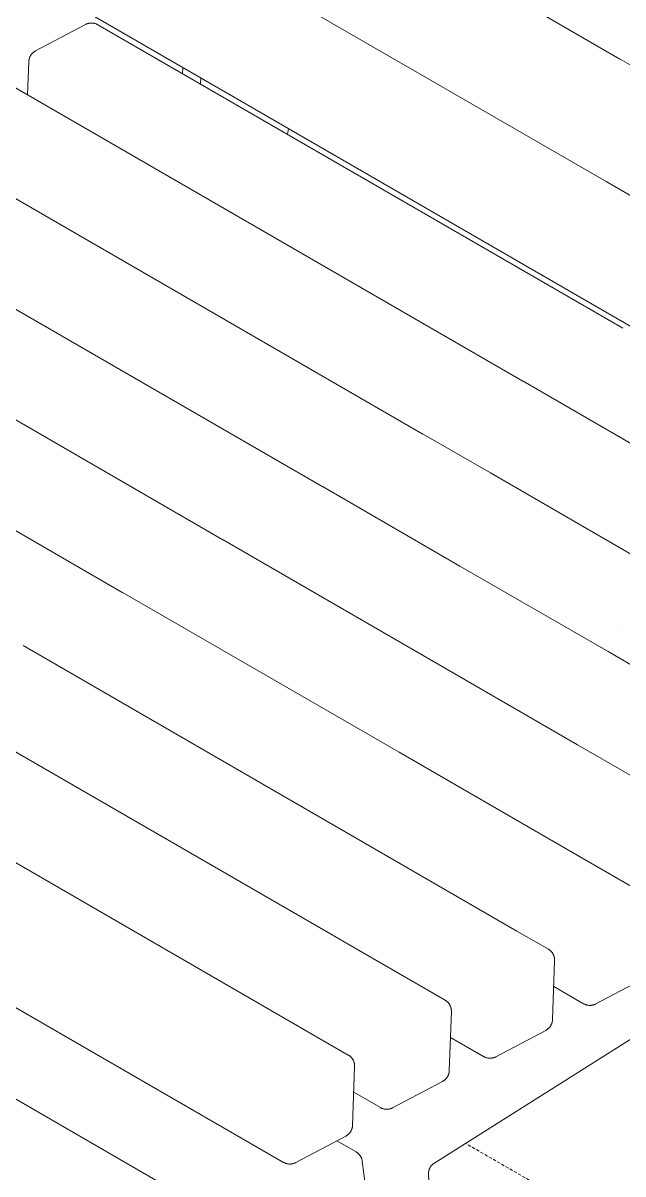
# Model space of a CAD drawing. Header units: millimetres. Extents: x -80 to 4518, y -398 to 2524.
# Drawn here: x 3917 to 4154.4, y 1454.5 to 1909.4 of the extents above; entities that cross this region are included whole.
import ezdxf

# ---------------------------------------------------------------- set-up
doc = ezdxf.new("R2010")
doc.units = ezdxf.units.MM
doc.linetypes.add('HIDDEN', pattern=[1.905, 1.27, -0.635])
doc.layers.add('ZANO_R', color=7, linetype='Continuous', lineweight=0)
doc.layers.add('ZANO_R_przerywana', color=7, linetype='HIDDEN', lineweight=0)

msp = doc.modelspace()

# ---------------------------------------------------------------- linework, layer by layer
at = {"layer": 'ZANO_R'}
for p, q in [((4153.17, 1895.2), (3945.37, 2015.17)), ((4147.68, 1846.75), (3939.88, 1966.72)), ((4142.19, 1798.29), (3934.39, 1918.27)), ((3921.94, 1898.4), (3941.72, 1908.85)), ((3941.72, 1908.85), (3941.87, 1908.93)), ((3941.87, 1908.93), (3942.03, 1909)), ((3942.03, 1909), (3942.19, 1909.07)), ((3942.19, 1909.07), (3942.36, 1909.13)), ((3942.36, 1909.13), (3942.52, 1909.19)), ((3942.52, 1909.19), (3942.69, 1909.24)), ((3942.69, 1909.24), (3942.86, 1909.28)), ((3942.86, 1909.28), (3943.02, 1909.32)), ((3943.02, 1909.32), (3943.2, 1909.36)), ((3943.2, 1909.36), (3943.37, 1909.38)), ((3943.37, 1909.38), (3943.54, 1909.4)), ((3943.54, 1909.4), (3943.71, 1909.42)), ((3943.71, 1909.42), (3943.89, 1909.43)), ((3943.89, 1909.43), (3944.06, 1909.43)), ((3944.06, 1909.43), (3944.24, 1909.43)), ((3944.24, 1909.43), (3944.41, 1909.42)), ((3944.41, 1909.42), (3944.58, 1909.4)), ((3944.58, 1909.4), (3944.76, 1909.38)), ((3944.76, 1909.38), (3944.93, 1909.35)), ((3944.93, 1909.35), (3945.1, 1909.32)), ((3945.1, 1909.32), (3945.27, 1909.28)), ((3945.27, 1909.28), (3945.44, 1909.24)), ((3945.44, 1909.24), (3945.6, 1909.18)), ((3945.6, 1909.18), (3945.77, 1909.13)), ((3945.77, 1909.13), (3945.93, 1909.07)), ((3945.93, 1909.07), (3946.09, 1909)), ((3946.09, 1909), (3946.25, 1908.92)), ((3946.25, 1908.92), (3946.4, 1908.84)), ((3946.4, 1908.84), (3946.56, 1908.76)), ((3946.56, 1908.76), (4154.36, 1788.79)), ((3920.38, 1897.11), (3920.49, 1897.24)), ((3920.49, 1897.24), (3920.6, 1897.37)), ((3920.6, 1897.37), (3920.72, 1897.49)), ((3920.72, 1897.49), (3920.84, 1897.61)), ((3920.84, 1897.61), (3920.97, 1897.72)), ((3920.97, 1897.72), (3921.09, 1897.83)), ((3921.09, 1897.83), (3921.23, 1897.94)), ((3921.23, 1897.94), (3921.36, 1898.04)), ((3921.36, 1898.04), (3921.5, 1898.14)), ((3921.5, 1898.14), (3921.64, 1898.23)), ((3921.64, 1898.23), (3921.79, 1898.31)), ((3921.79, 1898.31), (3921.94, 1898.4)), ((3918.81, 1881.03), (3919.28, 1894.15)), ((3919.28, 1894.15), (3919.29, 1894.32)), ((3919.29, 1894.32), (3919.3, 1894.49)), ((3919.3, 1894.49), (3919.32, 1894.66)), ((3919.32, 1894.66), (3919.35, 1894.83)), ((3919.35, 1894.83), (3919.38, 1894.99)), ((3919.38, 1894.99), (3919.42, 1895.16)), ((3919.42, 1895.16), (3919.46, 1895.32)), ((3919.46, 1895.32), (3919.51, 1895.48)), ((3919.51, 1895.48), (3919.56, 1895.64)), ((3919.56, 1895.64), (3919.62, 1895.8)), ((3919.62, 1895.8), (3919.68, 1895.96)), ((3919.68, 1895.96), (3919.75, 1896.11)), ((3919.75, 1896.11), (3919.83, 1896.26)), ((3919.83, 1896.26), (3919.91, 1896.41)), ((3919.91, 1896.41), (3919.99, 1896.56)), ((3919.99, 1896.56), (3920.08, 1896.7)), ((3920.08, 1896.7), (3920.18, 1896.84)), ((3920.18, 1896.84), (3920.28, 1896.98)), ((3920.28, 1896.98), (3920.38, 1897.11)), ((4268.65, 1828.53), (4153.2, 1895.19)), ((3980.24, 1891.79), (3980.15, 1889.36)), ((3906.99, 1887.85), (4114.79, 1767.88)), ((3987.31, 1887.71), (3987.22, 1885.28)), ((3867.43, 1866.94), (4075.23, 1746.96)), ((4021.64, 1865.41), (4022, 1867.68)), ((3827.87, 1846.03), (4035.67, 1726.05)), ((4221.92, 1803.88), (4147.7, 1846.73)), ((3788.31, 1825.12), (3996.11, 1705.14)), ((3748.74, 1804.21), (3956.54, 1684.23)), ((4175.19, 1779.24), (4142.21, 1798.28)), ((4114.82, 1767.86), (4133.35, 1757.16)), ((4133.35, 1757.16), (4219.51, 1707.42)), ((4075.26, 1746.95), (4101.89, 1731.57)), ((4101.89, 1731.57), (4179.91, 1686.53)), ((4035.69, 1726.04), (4089.87, 1694.76)), ((3996.13, 1705.13), (4077.84, 1657.95)), ((4089.87, 1694.76), (4148.46, 1660.94)), ((3956.57, 1684.22), (4065.81, 1621.15)), ((4152.02, 1671.85), (4152.04, 1671.83)), ((3917, 1663.31), (4053.79, 1584.34)), ((4148.46, 1660.94), (4243.52, 1606.05)), ((4077.84, 1657.95), (4136.43, 1624.13)), ((3877.44, 1642.4), (4041.76, 1547.53)), ((4079.48, 1458.63), (4360.23, 1635.6)), ((3837.88, 1621.49), (4045.7, 1501.5)), ((4065.81, 1621.15), (4124.4, 1587.32)), ((4136.43, 1624.13), (4203.96, 1585.14)), ((4053.79, 1584.34), (4112.38, 1550.51)), ((4124.4, 1587.32), (4164.39, 1564.23)), ((4020.09, 1459.06), (3812.26, 1579.05)), ((4041.76, 1547.53), (4043.99, 1546.24)), ((4112.38, 1550.51), (4124.83, 1543.32)), ((4043.99, 1546.24), (4083.98, 1523.15)), ((4124.83, 1543.32), (4124.97, 1543.23)), ((4124.97, 1543.23), (4125.12, 1543.14)), ((4125.12, 1543.14), (4125.26, 1543.04)), ((4125.26, 1543.04), (4125.39, 1542.94)), ((4125.39, 1542.94), (4125.52, 1542.84)), ((4125.52, 1542.84), (4125.65, 1542.73)), ((4125.65, 1542.73), (4125.78, 1542.61)), ((4125.78, 1542.61), (4125.9, 1542.49)), ((4125.9, 1542.49), (4126.01, 1542.37)), ((4126.01, 1542.37), (4126.13, 1542.24)), ((4026.78, 1419.02), (3818.96, 1539.01)), ((4126.13, 1542.24), (4126.23, 1542.11)), ((4126.23, 1542.11), (4126.34, 1541.98)), ((4126.34, 1541.98), (4126.44, 1541.84)), ((4126.44, 1541.84), (4126.53, 1541.7)), ((4127.33, 1538.81), (4126.49, 1515.49)), ((4126.53, 1541.7), (4126.62, 1541.56)), ((4126.62, 1541.56), (4126.7, 1541.41)), ((4126.7, 1541.41), (4126.78, 1541.26)), ((4126.78, 1541.26), (4126.86, 1541.11)), ((4126.86, 1541.11), (4126.93, 1540.96)), ((4126.93, 1540.96), (4126.99, 1540.8)), ((4126.99, 1540.8), (4127.05, 1540.64)), ((4127.05, 1540.64), (4127.1, 1540.48)), ((4127.1, 1540.48), (4127.15, 1540.32)), ((4127.15, 1540.32), (4127.19, 1540.15)), ((4127.19, 1540.15), (4127.23, 1539.99)), ((4127.23, 1539.99), (4127.26, 1539.82)), ((4127.26, 1539.82), (4127.29, 1539.65)), ((4127.29, 1539.65), (4127.31, 1539.49)), ((4127.31, 1539.49), (4127.32, 1539.32)), ((4127.32, 1539.32), (4127.33, 1539.15)), ((4127.33, 1539.15), (4127.33, 1538.98)), ((4127.33, 1538.98), (4127.33, 1538.81)), ((4163.39, 1532.16), (4143.61, 1521.7)), ((4138.78, 1521.79), (4126.96, 1528.61)), ((4083.98, 1523.15), (4084.13, 1523.06)), ((4084.13, 1523.06), (4084.27, 1522.97)), ((4084.27, 1522.97), (4084.41, 1522.87)), ((4084.41, 1522.87), (4084.55, 1522.77)), ((4084.55, 1522.77), (4084.68, 1522.67)), ((4084.68, 1522.67), (4084.81, 1522.56)), ((4084.81, 1522.56), (4084.93, 1522.44)), ((4084.93, 1522.44), (4085.05, 1522.32)), ((4085.05, 1522.32), (4085.17, 1522.2)), ((4085.17, 1522.2), (4085.28, 1522.07)), ((4085.28, 1522.07), (4085.39, 1521.94)), ((4085.39, 1521.94), (4085.49, 1521.81)), ((4085.49, 1521.81), (4085.59, 1521.67)), ((4085.59, 1521.67), (4085.68, 1521.53)), ((4085.68, 1521.53), (4085.77, 1521.39)), ((4085.77, 1521.39), (4085.86, 1521.24)), ((4085.86, 1521.24), (4085.94, 1521.09)), ((4085.94, 1521.09), (4086.01, 1520.94)), ((4086.01, 1520.94), (4086.08, 1520.79)), ((4086.08, 1520.79), (4086.14, 1520.63)), ((4086.14, 1520.63), (4086.2, 1520.47)), ((4086.2, 1520.47), (4086.26, 1520.31)), ((4086.26, 1520.31), (4086.3, 1520.15)), ((4086.3, 1520.15), (4086.35, 1519.98)), ((4086.35, 1519.98), (4086.38, 1519.82)), ((4086.38, 1519.82), (4086.41, 1519.65)), ((4086.41, 1519.65), (4086.44, 1519.49)), ((4138.93, 1521.71), (4138.78, 1521.79)), ((4139.08, 1521.63), (4138.93, 1521.71)), ((4139.24, 1521.55), (4139.08, 1521.63)), ((4139.4, 1521.49), (4139.24, 1521.55)), ((4139.56, 1521.42), (4139.4, 1521.49)), ((4139.73, 1521.37), (4139.56, 1521.42)), ((4139.89, 1521.32), (4139.73, 1521.37)), ((4140.06, 1521.27), (4139.89, 1521.32)), ((4140.23, 1521.23), (4140.06, 1521.27)), ((4140.4, 1521.2), (4140.23, 1521.23)), ((4140.57, 1521.17), (4140.4, 1521.2)), ((4140.75, 1521.15), (4140.57, 1521.17)), ((4140.92, 1521.13), (4140.75, 1521.15)), ((4141.09, 1521.12), (4140.92, 1521.13)), ((4141.27, 1521.12), (4141.09, 1521.12)), ((4141.44, 1521.12), (4141.27, 1521.12)), ((4141.62, 1521.13), (4141.44, 1521.12)), ((4141.79, 1521.15), (4141.62, 1521.13)), ((4141.96, 1521.17), (4141.79, 1521.15)), ((4142.13, 1521.2), (4141.96, 1521.17)), ((4142.31, 1521.23), (4142.13, 1521.2)), ((4142.48, 1521.27), (4142.31, 1521.23)), ((4142.64, 1521.31), (4142.48, 1521.27)), ((4142.81, 1521.36), (4142.64, 1521.31)), ((4142.98, 1521.42), (4142.81, 1521.36)), ((4143.14, 1521.48), (4142.98, 1521.42)), ((4143.3, 1521.55), (4143.14, 1521.48)), ((4143.46, 1521.62), (4143.3, 1521.55)), ((4143.61, 1521.7), (4143.46, 1521.62)), ((4086.48, 1518.64), (4085.64, 1495.32)), ((4086.44, 1519.49), (4086.46, 1519.32)), ((4086.46, 1519.32), (4086.47, 1519.15)), ((4086.47, 1519.15), (4086.48, 1518.98)), ((4086.48, 1518.98), (4086.48, 1518.81)), ((4086.48, 1518.81), (4086.48, 1518.64)), ((4126.47, 1515.15), (4126.45, 1514.98)), ((4126.48, 1515.32), (4126.47, 1515.15)), ((4126.49, 1515.49), (4126.48, 1515.32)), ((4123.83, 1511.25), (4104.05, 1500.79)), ((4123.98, 1511.33), (4123.83, 1511.25)), ((4124.12, 1511.41), (4123.98, 1511.33)), ((4124.27, 1511.5), (4124.12, 1511.41)), ((4124.41, 1511.6), (4124.27, 1511.5)), ((4124.54, 1511.7), (4124.41, 1511.6)), ((4124.67, 1511.81), (4124.54, 1511.7)), ((4124.8, 1511.92), (4124.67, 1511.81)), ((4124.93, 1512.03), (4124.8, 1511.92)), ((4125.05, 1512.15), (4124.93, 1512.03)), ((4125.16, 1512.27), (4125.05, 1512.15)), ((4125.28, 1512.4), (4125.16, 1512.27)), ((4125.39, 1512.53), (4125.28, 1512.4)), ((4125.49, 1512.66), (4125.39, 1512.53)), ((4125.59, 1512.8), (4125.49, 1512.66)), ((4125.68, 1512.94), (4125.59, 1512.8)), ((4125.77, 1513.08), (4125.68, 1512.94)), ((4125.86, 1513.23), (4125.77, 1513.08)), ((4125.94, 1513.38), (4125.86, 1513.23)), ((4126.01, 1513.53), (4125.94, 1513.38)), ((4126.08, 1513.68), (4126.01, 1513.53)), ((4126.15, 1513.84), (4126.08, 1513.68)), ((4126.21, 1514), (4126.15, 1513.84)), ((4126.26, 1514.16), (4126.21, 1514)), ((4126.31, 1514.32), (4126.26, 1514.16)), ((4126.35, 1514.48), (4126.31, 1514.32)), ((4126.39, 1514.65), (4126.35, 1514.48)), ((4126.42, 1514.81), (4126.39, 1514.65)), ((4126.45, 1514.98), (4126.42, 1514.81)), ((4097.93, 1501.62), (4086.11, 1508.44)), ((4045.7, 1501.5), (4045.85, 1501.41)), ((4045.85, 1501.41), (4045.99, 1501.32)), ((4099.21, 1500.88), (4096.65, 1502.36)), ((4045.99, 1501.32), (4046.13, 1501.22)), ((4046.13, 1501.22), (4046.27, 1501.12)), ((4046.27, 1501.12), (4046.4, 1501.02)), ((4046.4, 1501.02), (4046.53, 1500.91)), ((4046.53, 1500.91), (4046.65, 1500.79)), ((4046.65, 1500.79), (4046.77, 1500.67)), ((4046.77, 1500.67), (4046.89, 1500.55)), ((4046.89, 1500.55), (4047, 1500.42)), ((4047, 1500.42), (4047.11, 1500.29)), ((4047.11, 1500.29), (4047.21, 1500.16)), ((4047.21, 1500.16), (4047.31, 1500.02)), ((4047.31, 1500.02), (4047.4, 1499.88)), ((4048.2, 1496.99), (4047.37, 1473.67)), ((4047.4, 1499.88), (4047.49, 1499.74)), ((4047.49, 1499.74), (4047.58, 1499.59)), ((4047.58, 1499.59), (4047.66, 1499.44)), ((4047.66, 1499.44), (4047.73, 1499.29)), ((4047.73, 1499.29), (4047.8, 1499.13)), ((4047.8, 1499.13), (4047.87, 1498.98)), ((4047.87, 1498.98), (4047.92, 1498.82)), ((4047.92, 1498.82), (4047.98, 1498.66)), ((4047.98, 1498.66), (4048.02, 1498.5)), ((4048.02, 1498.5), (4048.07, 1498.33)), ((4048.07, 1498.33), (4048.1, 1498.17)), ((4048.1, 1498.17), (4048.13, 1498)), ((4048.13, 1498), (4048.16, 1497.83)), ((4048.16, 1497.83), (4048.18, 1497.67)), ((4048.18, 1497.67), (4048.19, 1497.5)), ((4048.19, 1497.5), (4048.2, 1497.33)), ((4048.2, 1497.33), (4048.2, 1497.16)), ((4048.2, 1497.16), (4048.2, 1496.99)), ((4099.36, 1500.8), (4099.21, 1500.88)), ((4099.52, 1500.72), (4099.36, 1500.8)), ((4099.68, 1500.64), (4099.52, 1500.72)), ((4099.84, 1500.58), (4099.68, 1500.64)), ((4100, 1500.51), (4099.84, 1500.58)), ((4100.16, 1500.46), (4100, 1500.51)), ((4100.33, 1500.4), (4100.16, 1500.46)), ((4100.5, 1500.36), (4100.33, 1500.4)), ((4100.67, 1500.32), (4100.5, 1500.36)), ((4100.84, 1500.29), (4100.67, 1500.32)), ((4101.01, 1500.26), (4100.84, 1500.29)), ((4101.18, 1500.24), (4101.01, 1500.26)), ((4101.36, 1500.22), (4101.18, 1500.24)), ((4101.53, 1500.21), (4101.36, 1500.22)), ((4101.71, 1500.21), (4101.53, 1500.21)), ((4101.88, 1500.21), (4101.71, 1500.21)), ((4102.05, 1500.22), (4101.88, 1500.21)), ((4102.23, 1500.24), (4102.05, 1500.22)), ((4102.4, 1500.26), (4102.23, 1500.24)), ((4102.57, 1500.28), (4102.4, 1500.26)), ((4102.74, 1500.32), (4102.57, 1500.28)), ((4102.91, 1500.36), (4102.74, 1500.32)), ((4103.08, 1500.4), (4102.91, 1500.36)), ((4103.25, 1500.45), (4103.08, 1500.4)), ((4103.41, 1500.51), (4103.25, 1500.45)), ((4103.58, 1500.57), (4103.41, 1500.51)), ((4103.74, 1500.64), (4103.58, 1500.57)), ((4103.89, 1500.71), (4103.74, 1500.64)), ((4104.05, 1500.79), (4103.89, 1500.71)), ((4084.54, 1492.36), (4084.43, 1492.23)), ((4084.64, 1492.49), (4084.54, 1492.36)), ((4084.74, 1492.63), (4084.64, 1492.49)), ((4084.84, 1492.77), (4084.74, 1492.63)), ((4084.93, 1492.91), (4084.84, 1492.77)), ((4085.01, 1493.06), (4084.93, 1492.91)), ((4085.09, 1493.21), (4085.01, 1493.06)), ((4085.17, 1493.36), (4085.09, 1493.21)), ((4085.24, 1493.51), (4085.17, 1493.36)), ((4085.3, 1493.67), (4085.24, 1493.51)), ((4085.36, 1493.83), (4085.3, 1493.67)), ((4085.41, 1493.99), (4085.36, 1493.83)), ((4085.46, 1494.15), (4085.41, 1493.99)), ((4085.51, 1494.31), (4085.46, 1494.15)), ((4085.54, 1494.48), (4085.51, 1494.31)), ((4085.57, 1494.64), (4085.54, 1494.48)), ((4085.6, 1494.81), (4085.57, 1494.64)), ((4085.62, 1494.98), (4085.6, 1494.81)), ((4085.64, 1495.15), (4085.62, 1494.98)), ((4085.64, 1495.32), (4085.64, 1495.15)), ((4082.98, 1491.08), (4063.2, 1480.62)), ((4083.13, 1491.16), (4082.98, 1491.08)), ((4083.28, 1491.24), (4083.13, 1491.16)), ((4083.42, 1491.34), (4083.28, 1491.24)), ((4083.56, 1491.43), (4083.42, 1491.34)), ((4083.69, 1491.53), (4083.56, 1491.43)), ((4083.83, 1491.64), (4083.69, 1491.53)), ((4083.96, 1491.75), (4083.83, 1491.64)), ((4084.08, 1491.86), (4083.96, 1491.75)), ((4084.2, 1491.98), (4084.08, 1491.86)), ((4084.32, 1492.1), (4084.2, 1491.98)), ((4084.43, 1492.23), (4084.32, 1492.1)), ((4058.37, 1480.71), (4047.84, 1486.79)), ((4058.52, 1480.63), (4058.37, 1480.71)), ((4058.67, 1480.55), (4058.52, 1480.63)), ((4058.83, 1480.47), (4058.67, 1480.55)), ((4058.99, 1480.41), (4058.83, 1480.47)), ((4059.15, 1480.34), (4058.99, 1480.41)), ((4059.32, 1480.29), (4059.15, 1480.34)), ((4059.49, 1480.24), (4059.32, 1480.29)), ((4059.65, 1480.19), (4059.49, 1480.24)), ((4059.82, 1480.15), (4059.65, 1480.19)), ((4059.99, 1480.12), (4059.82, 1480.15)), ((4060.17, 1480.09), (4059.99, 1480.12)), ((4060.34, 1480.07), (4060.17, 1480.09)), ((4060.51, 1480.05), (4060.34, 1480.07)), ((4060.69, 1480.04), (4060.51, 1480.05)), ((4060.86, 1480.04), (4060.69, 1480.04)), ((4061.03, 1480.04), (4060.86, 1480.04)), ((4061.21, 1480.05), (4061.03, 1480.04)), ((4061.38, 1480.07), (4061.21, 1480.05)), ((4061.55, 1480.09), (4061.38, 1480.07)), ((4061.73, 1480.12), (4061.55, 1480.09)), ((4061.9, 1480.15), (4061.73, 1480.12)), ((4062.07, 1480.19), (4061.9, 1480.15)), ((4062.23, 1480.23), (4062.07, 1480.19)), ((4062.4, 1480.28), (4062.23, 1480.23)), ((4062.57, 1480.34), (4062.4, 1480.28)), ((4062.73, 1480.4), (4062.57, 1480.34)), ((4062.89, 1480.47), (4062.73, 1480.4)), ((4063.05, 1480.54), (4062.89, 1480.47)), ((4063.2, 1480.62), (4063.05, 1480.54)), ((4045, 1469.59), (4044.85, 1469.51)), ((4045.14, 1469.68), (4045, 1469.59)), ((4045.28, 1469.78), (4045.14, 1469.68)), ((4045.42, 1469.88), (4045.28, 1469.78)), ((4045.55, 1469.99), (4045.42, 1469.88)), ((4045.68, 1470.1), (4045.55, 1469.99)), ((4045.8, 1470.21), (4045.68, 1470.1)), ((4045.92, 1470.33), (4045.8, 1470.21)), ((4046.04, 1470.45), (4045.92, 1470.33)), ((4046.15, 1470.58), (4046.04, 1470.45)), ((4046.26, 1470.71), (4046.15, 1470.58)), ((4046.36, 1470.84), (4046.26, 1470.71)), ((4046.46, 1470.98), (4046.36, 1470.84)), ((4046.56, 1471.12), (4046.46, 1470.98)), ((4046.65, 1471.26), (4046.56, 1471.12)), ((4046.73, 1471.41), (4046.65, 1471.26)), ((4046.81, 1471.55), (4046.73, 1471.41)), ((4046.89, 1471.71), (4046.81, 1471.55)), ((4046.96, 1471.86), (4046.89, 1471.71)), ((4047.02, 1472.02), (4046.96, 1471.86)), ((4047.08, 1472.18), (4047.02, 1472.02)), ((4047.14, 1472.34), (4047.08, 1472.18)), ((4047.18, 1472.5), (4047.14, 1472.34)), ((4047.23, 1472.66), (4047.18, 1472.5)), ((4047.26, 1472.83), (4047.23, 1472.66)), ((4047.3, 1472.99), (4047.26, 1472.83)), ((4047.32, 1473.16), (4047.3, 1472.99)), ((4047.34, 1473.33), (4047.32, 1473.16)), ((4047.36, 1473.5), (4047.34, 1473.33)), ((4047.37, 1473.67), (4047.36, 1473.5)), ((4044.7, 1469.42), (4024.92, 1458.97)), ((4041.19, 1467.57), (4048.77, 1463.19)), ((4044.85, 1469.51), (4044.7, 1469.42)), ((4048.77, 1463.19), (4048.92, 1463.1)), ((4048.92, 1463.1), (4049.06, 1463.01)), ((4049.06, 1463.01), (4049.2, 1462.91)), ((4049.2, 1462.91), (4049.34, 1462.81)), ((4049.34, 1462.81), (4049.47, 1462.7)), ((4049.47, 1462.7), (4049.6, 1462.59)), ((4049.6, 1462.59), (4049.73, 1462.47)), ((4049.73, 1462.47), (4049.85, 1462.35)), ((4049.85, 1462.35), (4049.97, 1462.23)), ((4049.97, 1462.23), (4050.08, 1462.1)), ((4050.08, 1462.1), (4050.19, 1461.97)), ((4050.19, 1461.97), (4050.29, 1461.83)), ((4050.29, 1461.83), (4050.39, 1461.69)), ((4050.39, 1461.69), (4050.49, 1461.55)), ((4050.49, 1461.55), (4050.58, 1461.4)), ((4050.58, 1461.4), (4050.66, 1461.26)), ((4050.66, 1461.26), (4050.74, 1461.1)), ((4050.74, 1461.1), (4050.81, 1460.95)), ((4050.81, 1460.95), (4050.88, 1460.79)), ((4050.88, 1460.79), (4050.95, 1460.64)), ((4050.95, 1460.64), (4051.01, 1460.47)), ((4051.01, 1460.47), (4051.06, 1460.31)), ((4020.24, 1458.97), (4020.09, 1459.06)), ((4020.39, 1458.9), (4020.24, 1458.97)), ((4020.55, 1458.82), (4020.39, 1458.9)), ((4020.71, 1458.75), (4020.55, 1458.82)), ((4020.87, 1458.69), (4020.71, 1458.75)), ((4021.04, 1458.63), (4020.87, 1458.69)), ((4021.21, 1458.58), (4021.04, 1458.63)), ((4021.37, 1458.54), (4021.21, 1458.58)), ((4021.54, 1458.5), (4021.37, 1458.54)), ((4021.71, 1458.47), (4021.54, 1458.5)), ((4021.89, 1458.44), (4021.71, 1458.47)), ((4022.06, 1458.42), (4021.89, 1458.44)), ((4022.23, 1458.4), (4022.06, 1458.42)), ((4022.41, 1458.39), (4022.23, 1458.4)), ((4022.58, 1458.39), (4022.41, 1458.39)), ((4022.75, 1458.39), (4022.58, 1458.39)), ((4022.93, 1458.4), (4022.75, 1458.39)), ((4023.1, 1458.42), (4022.93, 1458.4)), ((4023.27, 1458.44), (4023.1, 1458.42)), ((4023.45, 1458.46), (4023.27, 1458.44)), ((4023.62, 1458.5), (4023.45, 1458.46)), ((4023.79, 1458.54), (4023.62, 1458.5)), ((4023.96, 1458.58), (4023.79, 1458.54)), ((4024.12, 1458.63), (4023.96, 1458.58)), ((4024.29, 1458.69), (4024.12, 1458.63)), ((4024.45, 1458.75), (4024.29, 1458.69)), ((4024.61, 1458.82), (4024.45, 1458.75)), ((4024.77, 1458.89), (4024.61, 1458.82)), ((4024.92, 1458.97), (4024.77, 1458.89)), ((4051.06, 1460.31), (4051.1, 1460.15)), ((4051.1, 1460.15), (4051.15, 1459.98)), ((4051.15, 1459.98), (4051.18, 1459.81)), ((4051.18, 1459.81), (4051.21, 1459.65)), ((4051.21, 1459.65), (4051.24, 1459.48)), ((4051.24, 1459.48), (4053.87, 1438.34)), ((4077.59, 1455.88), (4077.63, 1456.04)), ((4077.63, 1456.04), (4077.67, 1456.2)), ((4077.67, 1456.2), (4077.72, 1456.35)), ((4077.72, 1456.35), (4077.78, 1456.5)), ((4077.78, 1456.5), (4077.84, 1456.65)), ((4077.84, 1456.65), (4077.91, 1456.8)), ((4077.91, 1456.8), (4077.99, 1456.95)), ((4077.99, 1456.95), (4078.06, 1457.09)), ((4078.06, 1457.09), (4078.15, 1457.23)), ((4078.15, 1457.23), (4078.23, 1457.36)), ((4078.23, 1457.36), (4078.32, 1457.5)), ((4078.32, 1457.5), (4078.42, 1457.63)), ((4078.42, 1457.63), (4078.52, 1457.76)), ((4078.52, 1457.76), (4078.63, 1457.88)), ((4078.63, 1457.88), (4078.74, 1458)), ((4078.74, 1458), (4078.85, 1458.11)), ((4078.85, 1458.11), (4078.97, 1458.23)), ((4078.97, 1458.23), (4079.09, 1458.33)), ((4079.09, 1458.33), (4079.22, 1458.44)), ((4079.22, 1458.44), (4079.34, 1458.54)), ((4079.34, 1458.54), (4079.48, 1458.63)), ((4077.45, 1454.92), (4077.46, 1455.08)), ((4084.34, 1251.3), (4077.45, 1454.92)), ((4077.46, 1455.08), (4077.48, 1455.25)), ((4077.48, 1455.25), (4077.49, 1455.41)), ((4077.49, 1455.41), (4077.52, 1455.57)), ((4077.52, 1455.57), (4077.55, 1455.73)), ((4077.55, 1455.73), (4077.59, 1455.88))]:
    msp.add_line(p, q, dxfattribs=at)
at = {"layer": 'ZANO_R_przerywana'}
msp.add_line((4280.59, 1357.74), (4092.08, 1466.57), dxfattribs=at)

doc.saveas('drawing.dxf')
